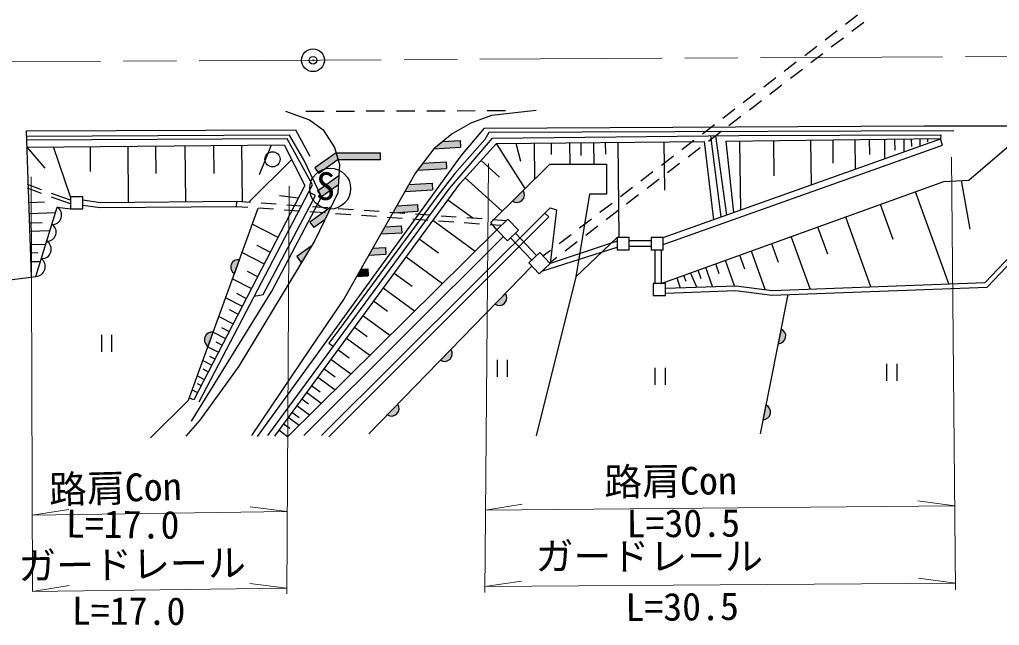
# Model space of a CAD drawing. Units: millimetres, scale not verified. Extents: x 40000 to 680000, y 20000 to 380000.
# Drawn here: x 146938 to 211524, y 253179 to 293142 of the extents above; entities that cross this region are included whole.
import ezdxf
from ezdxf.enums import TextEntityAlignment as Align

# ---------------------------------------------------------------- set-up
doc = ezdxf.new("R2010")
doc.units = ezdxf.units.MM
doc.header["$LTSCALE"] = 1000
doc.header["$PDMODE"] = 32
doc.header["$PDSIZE"] = 500
doc.linetypes.add('CHAIN', pattern=[18.5, 12, -1.5, 3.5, -1.5])
for name, color, linetype, lineweight in [('M-BGD', 7, 'Continuous', 25), ('M-BGD-EXST', 7, 'Continuous', 25), ('M-BMK', 2, 'CHAIN', 13), ('M-BMK-SRVR', 3, 'Continuous', 25), ('M-STR-HTXT', 7, 'Continuous', 13), ('M-STR-STRC', 7, 'Continuous', 25)]:
    doc.layers.add(name, color=color, linetype=linetype, lineweight=lineweight)
doc.styles.add('ＭＳ ゴシック', font='')
doc.styles.get('ＭＳ ゴシック').set_extended_font_data('MS Gothic')

msp = doc.modelspace()

# ---------------------------------------------------------------- hatches: boundary and pattern name
at = {"layer": 'M-BGD'}
for points in [[(180129, 281864, -0.82183), (179426, 281166)], [(161100, 276373, -0.82183), (161438, 277305)], [(178959, 275075, -0.82183), (178268, 274365)], [(197129, 272729, -0.82183), (196934, 271758)], [(159362, 271586, -0.82183), (159700, 272517)], [(175372, 271387, -0.82183), (174681, 270677)], [(171865, 267782, -0.82183), (171174, 267072)], [(196127, 267719, -0.82183), (195933, 266748)]]:
    msp.add_hatch(color=256, dxfattribs=at).paths.add_polyline_path(points)
at = {"layer": 'M-STR-STRC'}
for points in [[(175969, 285168), (174835, 285101), (174242, 284615), (175995, 284718)], [(167935, 283902), (167802, 284361), (166410, 283358), (166673, 282993)], [(170737, 284363), (167802, 284361), (167932, 283911), (170737, 283913)], [(175057, 283762), (173518, 283671), (173156, 283199), (175084, 283312)], [(167983, 282827), (166578, 281815), (166841, 281450), (167950, 282249)], [(174128, 282354), (172594, 282264), (172330, 281798), (174154, 281905)], [(167474, 280797), (167430, 280706), (167268, 280371), (167061, 279944), (166333, 279420), (166070, 279785), (166918, 280396), (167355, 280711)], [(171645, 280405), (171538, 280399), (171545, 280412), (171802, 280865), (173161, 280945), (173188, 280496)], [(172097, 279530), (171010, 279466), (170746, 278999), (172123, 279081)], [(166163, 278188), (165218, 277507), (165481, 277142), (165571, 277207)], [(171050, 278116), (170218, 278067), (169954, 277600), (171077, 277667)], [(169884, 276695), (169426, 276668), (169162, 276201), (169910, 276246)]]:
    msp.add_hatch(color=256, dxfattribs=at).paths.add_polyline_path(points)

# ---------------------------------------------------------------- linework, layer by layer
at = {"layer": 'M-BGD'}
for p, q in [((201387, 292845), (202180, 293453)), ((201792, 292370), (202586, 292978)), ((200038, 291810), (200831, 292419)), ((200443, 291336), (201236, 291944)), ((198688, 290776), (199482, 291385)), ((199093, 290302), (199887, 290910)), ((197339, 289742), (198133, 290350)), ((197744, 289268), (198538, 289876)), ((195990, 288708), (196783, 289316)), ((196395, 288233), (197189, 288842)), ((194641, 287674), (195434, 288282)), ((195046, 287199), (195839, 287808)), ((193291, 286640), (194085, 287248)), ((193696, 286165), (194490, 286773)), ((191942, 285605), (192736, 286214)), ((192347, 285131), (193141, 285739)), ((193193, 280123), (192492, 285476)), ((192802, 285479), (193531, 280243)), ((157891, 281114), (157854, 284827)), ((159769, 282987), (159751, 284846)), ((161623, 281120), (161587, 284864)), ((162757, 282922), (163538, 284883)), ((180266, 282000), (178366, 284964)), ((179983, 283780), (179672, 284977)), ((180902, 282632), (180880, 284988)), ((182004, 284251), (181997, 284999)), ((183219, 283608), (183205, 285011)), ((183960, 284185), (183952, 285018)), ((184809, 283608), (184795, 285026)), ((185577, 284265), (185569, 285033)), ((186449, 278758), (186389, 285041)), ((189369, 278758), (207634, 285274)), ((189369, 278299), (207779, 284867)), ((189463, 281882), (189432, 285070)), ((190593, 284571), (191386, 285180)), ((194469, 280578), (194414, 285111)), ((196673, 282827), (196645, 285139)), ((199131, 282241), (199095, 285169)), ((200565, 283675), (200562, 285187)), ((202040, 283279), (202017, 285205)), ((202972, 284235), (202960, 285216)), ((203981, 283971), (203965, 285229)), ((204648, 284533), (204639, 285237)), ((205252, 284425), (205242, 285245)), ((205741, 284777), (205735, 285251)), ((206297, 284797), (206291, 285258)), ((206806, 285071), (206803, 285264)), ((207779, 284867), (207634, 285274)), ((148621, 283334), (147429, 284725)), ((150297, 281449), (149180, 284742)), ((151619, 283114), (151603, 284766)), ((154121, 281078), (154084, 284790)), ((155936, 282987), (155918, 284808)), ((190998, 284097), (191792, 284705)), ((162047, 281090), (164874, 283922)), ((178563, 282756), (177356, 283853)), ((189244, 283537), (190037, 284145)), ((189649, 283063), (190442, 283671)), ((187894, 282503), (188688, 283111)), ((148391, 281920), (147450, 282260)), ((178750, 280494), (176314, 282706)), ((188299, 282028), (189093, 282637)), ((209586, 279317), (209018, 282527)), ((148391, 281673), (147450, 282013)), ((150297, 281230), (149049, 281681)), ((180129, 281864), (179426, 281166)), ((186545, 281469), (187339, 282077)), ((186950, 280994), (187744, 281603)), ((208192, 275713), (206001, 281782)), ((148578, 281091), (147556, 281055)), ((150297, 280983), (149049, 281435)), ((150297, 281449), (150297, 280649)), ((151097, 281449), (150297, 281449)), ((151097, 280649), (151097, 281449)), ((161240, 280801), (161251, 281147)), ((162160, 281082), (161251, 281147)), ((163856, 280961), (162859, 281032)), ((164073, 281544), (165309, 281378)), ((176809, 280036), (175169, 281239)), ((185196, 280435), (185989, 281043)), ((149299, 280399), (147581, 280339)), ((150297, 280649), (151097, 280649)), ((161986, 280748), (161240, 280801)), ((163682, 280627), (162684, 280698)), ((165378, 280506), (164380, 280577)), ((165552, 280840), (164554, 280911)), ((167073, 280385), (166076, 280456)), ((167247, 280719), (166250, 280790)), ((168769, 280264), (167772, 280335)), ((168943, 280598), (167946, 280669)), ((170639, 280477), (169641, 280548)), ((172335, 280356), (171337, 280427)), ((174030, 280235), (173033, 280306)), ((181814, 280126), (181569, 280372)), ((185601, 279960), (186395, 280568)), ((204520, 278628), (203683, 280946)), ((148419, 279739), (147603, 279711)), ((181814, 280126), (167314, 265627)), ((170465, 280143), (169467, 280214)), ((172160, 280022), (171163, 280093)), ((173856, 279900), (172859, 279972)), ((176958, 277850), (174178, 279888)), ((175552, 279779), (174554, 279851)), ((175726, 280113), (174728, 280185)), ((177247, 279658), (176250, 279730)), ((177422, 279992), (176424, 280064)), ((179029, 279878), (178120, 279942)), ((183846, 279400), (184640, 280009)), ((203052, 275523), (201393, 280119)), ((148929, 279198), (147622, 279153)), ((162290, 279651), (163966, 278783)), ((164606, 265628), (178404, 279281)), ((178692, 279555), (177946, 279608)), ((181019, 277587), (179617, 279056)), ((184252, 278926), (185045, 279534)), ((200210, 277669), (199564, 279459)), ((178836, 278828), (165685, 265699)), ((174546, 277739), (173282, 278665)), ((180694, 277276), (179291, 278745)), ((186320, 278527), (181911, 277056)), ((182497, 278366), (183291, 278975)), ((182902, 277892), (183696, 278500)), ((183593, 276167), (186320, 278758)), ((186320, 278758), (186320, 277958)), ((187120, 278758), (186320, 278758)), ((187120, 277958), (187120, 278758)), ((187120, 278574), (188569, 278574)), ((188569, 278758), (188569, 277958)), ((189369, 278758), (188569, 278758)), ((189369, 277958), (189369, 278758)), ((199049, 275375), (197804, 278824)), ((148655, 278311), (147653, 278277)), ((148140, 277760), (147671, 277743)), ((161609, 277776), (163058, 277027)), ((162569, 278252), (163455, 277794)), ((181371, 276541), (186320, 278131)), ((181436, 277553), (181942, 277940)), ((186320, 277958), (187120, 277958)), ((187120, 278205), (188569, 278205)), ((188569, 277958), (189369, 277958)), ((188812, 277958), (188812, 275732)), ((189238, 277958), (189238, 275732)), ((196091, 275340), (195176, 277875)), ((196961, 277113), (196512, 278357)), ((148301, 277161), (147723, 277159)), ((161100, 276373), (161438, 277305)), ((174808, 275722), (172412, 277478)), ((181869, 277100), (182347, 277466)), ((194068, 275585), (193464, 277257)), ((194742, 276674), (194409, 277598)), ((161949, 276543), (162626, 276193)), ((169951, 265815), (180705, 276870)), ((191587, 275492), (191167, 276428)), ((191873, 276033), (191665, 276608)), ((192621, 275531), (192167, 276789)), ((193059, 276371), (192823, 277025)), ((160978, 276036), (162214, 275396)), ((172819, 275526), (171623, 276402)), ((190254, 276098), (190475, 275451)), ((190880, 275865), (190733, 276271)), ((172979, 273912), (170910, 275429)), ((188703, 275732), (188703, 274932)), ((189503, 275732), (188703, 275732)), ((189503, 274932), (189503, 275732)), ((160527, 274794), (161612, 274233)), ((161233, 275089), (161882, 274754)), ((171188, 273895), (170276, 274564)), ((178959, 275075), (178268, 274365)), ((188703, 274932), (189503, 274932)), ((197584, 275009), (195745, 265808)), ((160742, 274011), (161338, 273702)), ((160079, 273561), (161015, 273077)), ((171351, 272302), (169573, 273605)), ((160250, 272837), (160755, 272576)), ((169851, 272225), (169012, 272840)), ((197129, 272729), (196934, 271758)), ((152332, 272337), (152332, 271219)), ((152999, 272337), (152999, 271219)), ((159362, 271586), (159700, 272517)), ((159702, 272523), (160511, 272104)), ((170021, 270986), (168481, 272115)), ((159354, 271562), (160046, 271204)), ((159876, 271875), (160284, 271664)), ((168653, 270809), (167918, 271348)), ((175372, 271387), (174681, 270677)), ((159023, 270651), (159604, 270350)), ((159462, 270936), (159813, 270754)), ((168767, 269746), (167451, 270710)), ((178421, 270704), (178421, 269586)), ((179087, 270704), (179087, 269586)), ((159022, 270099), (159379, 269915)), ((167732, 269563), (167003, 270098)), ((188817, 270168), (188817, 269050)), ((189484, 270168), (189484, 269050)), ((204086, 270429), (204086, 269311)), ((204752, 270429), (204752, 269311)), ((158656, 269641), (159114, 269403)), ((167720, 268710), (166591, 269537)), ((158324, 268725), (158671, 268546)), ((158652, 269129), (158905, 268998)), ((166741, 268564), (166180, 268976)), ((158420, 268062), (158122, 268170)), ((165987, 267782), (165543, 268108)), ((166827, 267826), (165858, 268536)), ((166041, 267048), (165212, 267656)), ((171865, 267782), (171174, 267072)), ((196127, 267719), (195933, 266748)), ((165359, 266373), (164652, 266891)), ((165361, 266872), (164891, 267217)), ((164749, 266166), (164340, 266465)), ((164606, 265628), (164033, 266048))]:
    msp.add_line(p, q, dxfattribs=at)
for points in [[(162610, 265647), (176036, 284147), (177579, 285990), (206537, 286131), (213684, 286129)], [(189238, 275732), (207861, 282454), (209514, 282558), (213684, 286129)], [(147726, 276164), (147392, 285794), (165125, 285866), (166069, 284128)], [(158264, 266660), (163562, 275235), (166841, 281450), (165680, 283892), (164719, 285524), (147404, 285431)], [(163312, 265710), (175286, 281995), (178102, 285310), (194341, 285497), (207654, 285533), (207634, 285274)], [(208528, 285809), (177872, 285684), (177602, 285238), (175621, 282998), (174500, 281531), (167990, 272670), (167320, 271790), (167620, 271569)], [(158774, 267932), (166252, 282236), (164569, 285283), (147413, 285194)], [(147429, 284725), (164388, 284891), (165736, 282205), (158420, 268062)], [(163758, 265672), (175952, 282308), (178366, 284964), (192066, 285095), (192669, 279936)], [(207634, 285274), (193491, 285100), (193992, 280407)], [(178404, 279281), (178005, 279753), (181884, 283608), (185627, 283608), (185614, 281629), (184495, 281629), (183593, 276167), (180978, 265692)], [(162411, 274888), (162990, 275016), (166433, 281543), (166007, 281766)], [(161251, 281147), (152281, 281060), (151097, 281235)], [(146121, 275952), (148005, 276201), (149411, 280761), (150297, 280649)], [(161240, 280801), (152257, 280714), (151097, 280885)], [(155559, 265551), (158078, 268048), (162670, 280699)], [(166840, 265712), (181922, 280724), (182336, 280586), (181911, 277056)], [(189503, 275415), (194162, 275589), (196539, 275282), (210578, 275801), (213156, 278498), (230176, 278661)], [(189503, 275102), (194148, 275276), (196525, 274970), (210716, 275494), (213291, 278187), (230176, 278348)]]:
    msp.add_lwpolyline(points, dxfattribs=at)
for points in [[(178404, 279281), (179095, 278558), (179818, 279248), (179128, 279971)], [(180497, 277089), (181187, 276365), (181911, 277056), (181220, 277779)]]:
    msp.add_lwpolyline(points, close=True, dxfattribs=at)
msp.add_circle((163612, 283925), 500, dxfattribs=at)
for centre, radius, start, end in [((179709, 281585), 505, 235.98582, 33.64401), ((149104, 280237), 607, 266.11459, 59.61212), ((148760, 279120), 594, 266.27569, 59.45102), ((148407, 277992), 620, 266.21105, 59.51564), ((147977, 276851), 651, 272.46542, 53.26128), ((161361, 276806), 505, 81.21978, 238.87797), ((178543, 274788), 505, 236.96218, 34.62037), ((196936, 272263), 505, 269.869, 67.52719), ((159623, 272018), 505, 81.21978, 238.87797), ((174956, 271100), 505, 236.96218, 34.62037), ((171449, 267495), 505, 236.96218, 34.62037), ((195934, 267253), 505, 269.869, 67.52719)]:
    msp.add_arc(centre, radius, start, end, dxfattribs=at)
at = {"layer": 'M-BGD-EXST'}
msp.add_circle((167411, 281992), 1350, dxfattribs=at)
at = {"layer": 'M-BMK'}
msp.add_line((66281, 289900), (416869, 291871), dxfattribs=at)
at = {"layer": 'M-BMK-SRVR'}
msp.add_circle((166279, 290462), 750, dxfattribs=at)
msp.add_point((166279, 290462), dxfattribs=at)
at = {"layer": 'M-STR-HTXT'}
for p, q in [((177599, 255361), (177837, 283658)), ((208627, 255519), (208362, 284057)), ((147709, 282769), (147781, 255425)), ((164547, 255270), (164700, 282152)), ((164578, 260688), (162142, 260995)), ((177645, 260786), (180069, 261170)), ((177645, 260786), (208575, 261074)), ((208575, 261074), (206141, 261393)), ((147767, 260451), (150192, 260835)), ((164578, 260688), (147767, 260451)), ((147781, 255425), (150205, 255809)), ((164549, 255642), (162114, 255952)), ((177602, 255745), (180031, 256105)), ((208623, 255975), (177602, 255745)), ((208623, 255975), (206189, 256298)), ((147781, 255425), (164549, 255642))]:
    msp.add_line(p, q, dxfattribs=at)
at = {"layer": 'M-STR-STRC'}
for p, q in [((165804, 287101), (167012, 287104)), ((167798, 287107), (169005, 287111)), ((169791, 287113), (170998, 287117)), ((171784, 287119), (172992, 287123)), ((173778, 287125), (174985, 287129)), ((175771, 287132), (176978, 287135)), ((177764, 287138), (178972, 287142)), ((174835, 285101), (175969, 285168)), ((175969, 285168), (175995, 284718)), ((167802, 284361), (166410, 283358)), ((167802, 284361), (170737, 284363)), ((170737, 283913), (170737, 284363)), ((174242, 284615), (175995, 284718)), ((167935, 283902), (166673, 282993)), ((167932, 283911), (170737, 283913)), ((173518, 283671), (175057, 283762)), ((175057, 283762), (175084, 283312)), ((166410, 283358), (166673, 282993)), ((173156, 283199), (175084, 283312)), ((167983, 282827), (166578, 281815)), ((167950, 282249), (166841, 281450)), ((172594, 282264), (174128, 282354)), ((174128, 282354), (174154, 281905)), ((166578, 281815), (166841, 281450)), ((172330, 281798), (174154, 281905)), ((167474, 280797), (166070, 279785)), ((171538, 280399), (173188, 280496)), ((171802, 280865), (173161, 280945)), ((173161, 280945), (173188, 280496)), ((166070, 279785), (166333, 279420)), ((167061, 279944), (166333, 279420)), ((170746, 278999), (172123, 279081)), ((171010, 279466), (172097, 279530)), ((172097, 279530), (172123, 279081)), ((166163, 278188), (165218, 277507)), ((170218, 278067), (171050, 278116)), ((171050, 278116), (171077, 277667)), ((165218, 277507), (165481, 277142)), ((165571, 277207), (165481, 277142)), ((169954, 277600), (171077, 277667)), ((169426, 276668), (169884, 276695)), ((169884, 276695), (169910, 276246)), ((169162, 276201), (169910, 276246))]:
    msp.add_line(p, q, dxfattribs=at)
for points in [[(164475, 287097), (166056, 286526), (166957, 285861), (167704, 284700), (168027, 283585), (167919, 281713), (166398, 278577), (161391, 270281), (158813, 266721), (157895, 265669)], [(180991, 287148), (178040, 286806), (176693, 286316), (175453, 285607), (174242, 284615), (173030, 283035), (168338, 274746), (166097, 271452), (162215, 265715)]]:
    msp.add_lwpolyline(points, dxfattribs=at)

# ---------------------------------------------------------------- texts
at = {"layer": 'M-BGD-EXST', "style": 'ＭＳ ゴシック'}
msp.add_text('S', height=1833, rotation=358.49, dxfattribs=at).set_placement((166443, 280708), align=Align.BOTTOM_LEFT)
at = {"layer": 'M-STR-HTXT', "style": 'ＭＳ ゴシック'}
for s, rotation, p in [('路肩Con', 0.716, (185491, 261180)), ('路肩Con', 1.532, (148911, 260669)), ('L=17.0', 359.299, (149976, 258436)), ('L=30.5', 0.399, (186959, 258434)), ('ガードレール', 0.875, (146871, 255632)), ('L=30.5', 0.593, (186884, 252915)), ('L=17.0', 359.778, (150380, 252687))]:
    msp.add_text(s, height=1833, rotation=rotation, dxfattribs=at).set_placement(p, align=Align.BOTTOM_LEFT)
msp.add_text('ガードレール', height=1833, dxfattribs=at).set_placement((180942, 256276), align=Align.BOTTOM_LEFT)

doc.saveas('drawing.dxf')
